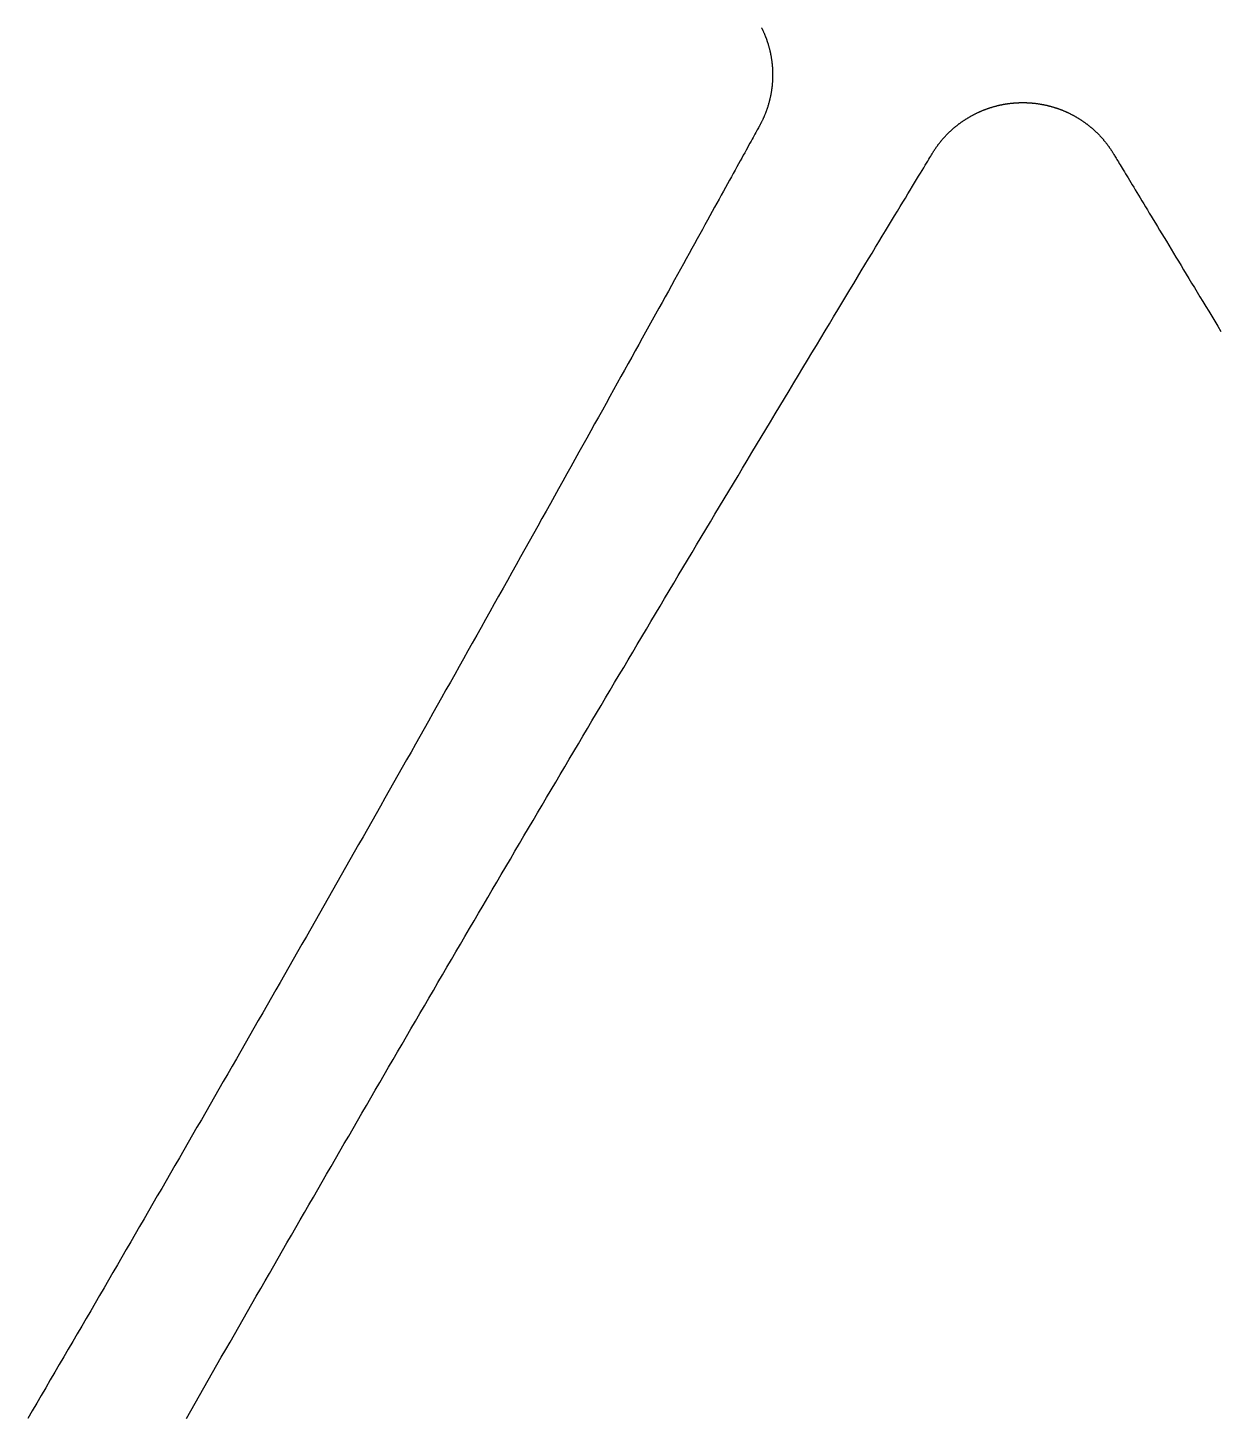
# Model space of a CAD drawing. Extents: x -3 to 136, y 0 to 121.
# Drawn here: x 39.33 to 52.1, y 14.88 to 29.76 of the extents above; entities that cross this region are included whole.
import ezdxf

# ---------------------------------------------------------------- set-up
doc = ezdxf.new("R2010")
doc.units = 0
doc.layers.get('0').update_dxf_attribs({"linetype": 'CONTINUOUS'})

msp = doc.modelspace()

# ---------------------------------------------------------------- linework, layer by layer
for points in [[(47.1977, 29.7601, 0), (47.2, 29.7554, 0), (47.2023, 29.7507, 0), (47.2046, 29.746, 0), (47.2068, 29.7413, 0), (47.2091, 29.7365, 0), (47.2113, 29.7318, 0), (47.2134, 29.7271, 0), (47.2156, 29.7223, 0), (47.2178, 29.7175, 0), (47.2199, 29.7128, 0), (47.222, 29.708, 0), (47.224, 29.7032, 0), (47.2261, 29.6984, 0), (47.2281, 29.6936, 0), (47.2301, 29.6887, 0), (47.2321, 29.6839, 0), (47.2341, 29.6791, 0), (47.236, 29.6742, 0), (47.238, 29.6693, 0), (47.2399, 29.6645, 0), (47.2417, 29.6596, 0), (47.2436, 29.6547, 0), (47.2454, 29.6498, 0), (47.2472, 29.6449, 0), (47.249, 29.64, 0), (47.2508, 29.635, 0), (47.2525, 29.6301, 0), (47.2542, 29.6252, 0), (47.2559, 29.6202, 0), (47.2576, 29.6152, 0), (47.2593, 29.6103, 0), (47.2609, 29.6053, 0), (47.2625, 29.6003, 0), (47.2641, 29.5953, 0), (47.2657, 29.5903, 0), (47.2672, 29.5853, 0), (47.2687, 29.5803, 0), (47.2702, 29.5753, 0), (47.2717, 29.5702, 0), (47.2731, 29.5652, 0), (47.2746, 29.5601, 0), (47.276, 29.5551, 0), (47.2773, 29.55, 0), (47.2787, 29.545, 0), (47.28, 29.5399, 0), (47.2813, 29.5348, 0), (47.2826, 29.5297, 0), (47.2839, 29.5246, 0), (47.2851, 29.5195, 0), (47.2863, 29.5144, 0), (47.2875, 29.5093, 0), (47.2887, 29.5042, 0), (47.2898, 29.4991, 0), (47.2909, 29.494, 0), (47.292, 29.4889, 0), (47.2931, 29.4838, 0), (47.2942, 29.4786, 0), (47.2952, 29.4735, 0), (47.2962, 29.4684, 0), (47.2972, 29.4632, 0), (47.2981, 29.4581, 0), (47.299, 29.4529, 0), (47.2999, 29.4478, 0), (47.3008, 29.4426, 0), (47.3017, 29.4375, 0), (47.3025, 29.4323, 0), (47.3033, 29.4271, 0), (47.3041, 29.422, 0), (47.3049, 29.4168, 0), (47.3056, 29.4116, 0), (47.3063, 29.4064, 0), (47.307, 29.4013, 0), (47.3077, 29.3961, 0), (47.3083, 29.3909, 0), (47.3089, 29.3857, 0), (47.3095, 29.3805, 0), (47.3101, 29.3753, 0), (47.3106, 29.3701, 0), (47.3112, 29.3649, 0), (47.3117, 29.3597, 0), (47.3121, 29.3545, 0), (47.3126, 29.3493, 0), (47.313, 29.3441, 0), (47.3134, 29.3389, 0), (47.3138, 29.3337, 0), (47.3142, 29.3285, 0), (47.3145, 29.3233, 0), (47.3148, 29.3181, 0), (47.3151, 29.3128, 0), (47.3153, 29.3076, 0), (47.3156, 29.3024, 0), (47.3158, 29.2972, 0), (47.316, 29.292, 0), (47.3161, 29.2867, 0), (47.3163, 29.2815, 0), (47.3164, 29.2763, 0), (47.3165, 29.2711, 0), (47.3165, 29.2658, 0), (47.3166, 29.2606, 0), (47.3166, 29.2554, 0), (47.3166, 29.2502, 0), (47.3166, 29.2449, 0), (47.3165, 29.2397, 0), (47.3164, 29.2345, 0), (47.3163, 29.2292, 0), (47.3162, 29.224, 0), (47.3161, 29.2188, 0), (47.3159, 29.2136, 0), (47.3157, 29.2083, 0), (47.3155, 29.2031, 0), (47.3152, 29.1979, 0), (47.3149, 29.1927, 0), (47.3147, 29.1874, 0), (47.3143, 29.1822, 0), (47.314, 29.177, 0), (47.3136, 29.1718, 0), (47.3132, 29.1665, 0), (47.3128, 29.1613, 0), (47.3124, 29.1561, 0), (47.3119, 29.1509, 0), (47.3114, 29.1456, 0), (47.3109, 29.1404, 0), (47.3104, 29.1352, 0), (47.3098, 29.13, 0), (47.3092, 29.1248, 0), (47.3086, 29.1196, 0), (47.308, 29.1144, 0), (47.3073, 29.1092, 0), (47.3066, 29.104, 0), (47.3059, 29.0988, 0), (47.3052, 29.0936, 0), (47.3045, 29.0884, 0), (47.3037, 29.0832, 0), (47.3029, 29.078, 0), (47.302, 29.0729, 0), (47.3012, 29.0677, 0), (47.3003, 29.0625, 0), (47.2994, 29.0574, 0), (47.2985, 29.0522, 0), (47.2976, 29.0471, 0), (47.2966, 29.0419, 0), (47.2956, 29.0368, 0), (47.2946, 29.0316, 0), (47.2936, 29.0265, 0), (47.2925, 29.0214, 0), (47.2914, 29.0163, 0), (47.2903, 29.0112, 0), (47.2892, 29.0061, 0), (47.288, 29.001, 0), (47.2868, 28.9959, 0), (47.2856, 28.9908, 0), (47.2844, 28.9857, 0), (47.2831, 28.9806, 0), (47.2819, 28.9756, 0), (47.2806, 28.9705, 0), (47.2793, 28.9654, 0), (47.2779, 28.9604, 0), (47.2765, 28.9554, 0), (47.2752, 28.9503, 0), (47.2737, 28.9453, 0), (47.2723, 28.9403, 0), (47.2708, 28.9352, 0), (47.2694, 28.9302, 0), (47.2679, 28.9252, 0), (47.2663, 28.9202, 0), (47.2648, 28.9153, 0), (47.2632, 28.9103, 0), (47.2616, 28.9053, 0), (47.26, 28.9003, 0), (47.2583, 28.8954, 0), (47.2567, 28.8904, 0), (47.255, 28.8855, 0), (47.2533, 28.8806, 0), (47.2515, 28.8756, 0), (47.2498, 28.8707, 0), (47.248, 28.8658, 0), (47.2462, 28.8609, 0), (47.2444, 28.856, 0), (47.2425, 28.8511, 0), (47.2406, 28.8462, 0), (47.2387, 28.8414, 0), (47.2368, 28.8365, 0), (47.2349, 28.8317, 0), (47.2329, 28.8268, 0), (47.2309, 28.822, 0), (47.2289, 28.8172, 0), (47.2269, 28.8123, 0), (47.2248, 28.8075, 0), (47.2228, 28.8027, 0), (47.2207, 28.7979, 0), (47.2186, 28.7932, 0), (47.2164, 28.7884, 0), (47.2142, 28.7836, 0), (47.2121, 28.7789, 0), (47.2098, 28.7741, 0), (47.2076, 28.7694, 0), (47.2054, 28.7647, 0), (47.2031, 28.76, 0), (47.2008, 28.7553, 0), (47.1985, 28.7506, 0), (47.1961, 28.7459, 0), (47.1937, 28.7412, 0), (47.1914, 28.7366, 0), (47.1889, 28.7319, 0), (47.1865, 28.7273, 0), (47.1841, 28.7226, 0), (47.1816, 28.718, 0), (47.1791, 28.7134, 0), (47.1766, 28.7088, 0), (47.174, 28.7042, 0)], [(49.0258, 28.4058, 0), (49.0286, 28.4103, 0), (49.0313, 28.4148, 0), (49.034, 28.4193, 0), (49.0368, 28.4237, 0), (49.0396, 28.4282, 0), (49.0424, 28.4326, 0), (49.0452, 28.437, 0), (49.048, 28.4414, 0), (49.0509, 28.4458, 0), (49.0538, 28.4502, 0), (49.0567, 28.4546, 0), (49.0596, 28.4589, 0), (49.0626, 28.4632, 0), (49.0655, 28.4676, 0), (49.0685, 28.4719, 0), (49.0715, 28.4761, 0), (49.0745, 28.4804, 0), (49.0776, 28.4847, 0), (49.0807, 28.4889, 0), (49.0837, 28.4932, 0), (49.0868, 28.4974, 0), (49.09, 28.5016, 0), (49.0931, 28.5058, 0), (49.0963, 28.51, 0), (49.0995, 28.5141, 0), (49.1027, 28.5183, 0), (49.1059, 28.5224, 0), (49.1091, 28.5265, 0), (49.1124, 28.5306, 0), (49.1157, 28.5347, 0), (49.1189, 28.5388, 0), (49.1223, 28.5428, 0), (49.1256, 28.5469, 0), (49.129, 28.5509, 0), (49.1323, 28.5549, 0), (49.1357, 28.5589, 0), (49.1391, 28.5629, 0), (49.1426, 28.5668, 0), (49.146, 28.5708, 0), (49.1495, 28.5747, 0), (49.1529, 28.5786, 0), (49.1564, 28.5825, 0), (49.16, 28.5864, 0), (49.1635, 28.5902, 0), (49.1671, 28.5941, 0), (49.1706, 28.5979, 0), (49.1742, 28.6017, 0), (49.1778, 28.6056, 0), (49.1815, 28.6093, 0), (49.1851, 28.6131, 0), (49.1888, 28.6169, 0), (49.1925, 28.6206, 0), (49.1962, 28.6243, 0), (49.1999, 28.628, 0), (49.2036, 28.6317, 0), (49.2074, 28.6354, 0), (49.2111, 28.639, 0), (49.2149, 28.6426, 0), (49.2187, 28.6463, 0), (49.2226, 28.6498, 0), (49.2264, 28.6534, 0), (49.2302, 28.657, 0), (49.2341, 28.6605, 0), (49.238, 28.664, 0), (49.2419, 28.6675, 0), (49.2458, 28.671, 0), (49.2497, 28.6745, 0), (49.2537, 28.6779, 0), (49.2576, 28.6814, 0), (49.2616, 28.6848, 0), (49.2656, 28.6882, 0), (49.2696, 28.6915, 0), (49.2736, 28.6949, 0), (49.2777, 28.6982, 0), (49.2817, 28.7016, 0), (49.2858, 28.7049, 0), (49.2899, 28.7081, 0), (49.294, 28.7114, 0), (49.2981, 28.7146, 0), (49.3022, 28.7179, 0), (49.3064, 28.7211, 0), (49.3105, 28.7242, 0), (49.3147, 28.7274, 0), (49.3189, 28.7305, 0), (49.3231, 28.7337, 0), (49.3273, 28.7368, 0), (49.3316, 28.7399, 0), (49.3358, 28.7429, 0), (49.3401, 28.746, 0), (49.3443, 28.749, 0), (49.3486, 28.752, 0), (49.3529, 28.755, 0), (49.3572, 28.758, 0), (49.3616, 28.7609, 0), (49.3659, 28.7638, 0), (49.3703, 28.7668, 0), (49.3746, 28.7696, 0), (49.379, 28.7725, 0), (49.3834, 28.7754, 0), (49.3878, 28.7782, 0), (49.3923, 28.781, 0), (49.3967, 28.7838, 0), (49.4012, 28.7866, 0), (49.4056, 28.7893, 0), (49.4101, 28.792, 0), (49.4146, 28.7947, 0), (49.4191, 28.7974, 0), (49.4236, 28.8001, 0), (49.4282, 28.8027, 0), (49.4327, 28.8054, 0), (49.4373, 28.808, 0), (49.4418, 28.8105, 0), (49.4464, 28.8131, 0), (49.451, 28.8156, 0), (49.4556, 28.8182, 0), (49.4602, 28.8207, 0), (49.4648, 28.8231, 0), (49.4694, 28.8256, 0), (49.4741, 28.828, 0), (49.4787, 28.8304, 0), (49.4834, 28.8328, 0), (49.4881, 28.8352, 0), (49.4928, 28.8375, 0), (49.4974, 28.8398, 0), (49.5021, 28.8421, 0), (49.5069, 28.8444, 0), (49.5116, 28.8467, 0), (49.5163, 28.8489, 0), (49.5211, 28.8511, 0), (49.5258, 28.8533, 0), (49.5306, 28.8555, 0), (49.5353, 28.8576, 0), (49.5401, 28.8597, 0), (49.5449, 28.8618, 0), (49.5497, 28.8639, 0), (49.5545, 28.8659, 0), (49.5593, 28.868, 0), (49.5641, 28.87, 0), (49.569, 28.872, 0), (49.5738, 28.8739, 0), (49.5787, 28.8759, 0), (49.5835, 28.8778, 0), (49.5884, 28.8797, 0), (49.5933, 28.8816, 0), (49.5982, 28.8834, 0), (49.6031, 28.8853, 0), (49.608, 28.8871, 0), (49.6129, 28.8889, 0), (49.6178, 28.8906, 0), (49.6227, 28.8924, 0), (49.6276, 28.8941, 0), (49.6326, 28.8958, 0), (49.6375, 28.8974, 0), (49.6425, 28.8991, 0), (49.6475, 28.9007, 0), (49.6524, 28.9023, 0), (49.6574, 28.9039, 0), (49.6624, 28.9055, 0), (49.6674, 28.907, 0), (49.6724, 28.9085, 0), (49.6774, 28.91, 0), (49.6824, 28.9115, 0), (49.6874, 28.9129, 0), (49.6925, 28.9143, 0), (49.6975, 28.9157, 0), (49.7025, 28.9171, 0), (49.7076, 28.9184, 0), (49.7126, 28.9198, 0), (49.7177, 28.9211, 0), (49.7228, 28.9224, 0), (49.7279, 28.9236, 0), (49.7329, 28.9249, 0), (49.738, 28.9261, 0), (49.7431, 28.9273, 0), (49.7482, 28.9284, 0), (49.7533, 28.9296, 0), (49.7584, 28.9307, 0), (49.7635, 28.9318, 0), (49.7687, 28.9329, 0), (49.7738, 28.9339, 0), (49.7789, 28.9349, 0), (49.7841, 28.9359, 0), (49.7892, 28.9369, 0), (49.7944, 28.9379, 0), (49.7995, 28.9388, 0), (49.8047, 28.9397, 0), (49.8098, 28.9406, 0), (49.815, 28.9414, 0), (49.8202, 28.9423, 0), (49.8254, 28.9431, 0), (49.8306, 28.9439, 0), (49.8357, 28.9447, 0), (49.8409, 28.9454, 0), (49.8461, 28.9461, 0), (49.8513, 28.9468, 0), (49.8565, 28.9475, 0), (49.8617, 28.9481, 0), (49.867, 28.9487, 0), (49.8722, 28.9493, 0), (49.8774, 28.9499, 0), (49.8826, 28.9505, 0), (49.8878, 28.951, 0), (49.893, 28.9515, 0), (49.8982, 28.952, 0), (49.9035, 28.9524, 0), (49.9087, 28.9529, 0), (49.9139, 28.9533, 0), (49.9191, 28.9536, 0), (49.9243, 28.954, 0), (49.9296, 28.9543, 0), (49.9348, 28.9546, 0), (49.94, 28.9549, 0), (49.9452, 28.9552, 0), (49.9505, 28.9554, 0), (49.9557, 28.9556, 0), (49.9609, 28.9558, 0), (49.9661, 28.956, 0), (49.9714, 28.9561, 0), (49.9766, 28.9563, 0), (49.9818, 28.9563, 0), (49.987, 28.9564, 0), (49.9923, 28.9565, 0), (49.9975, 28.9565, 0), (50.0027, 28.9565, 0), (50.008, 28.9565, 0), (50.0132, 28.9564, 0), (50.0184, 28.9563, 0), (50.0236, 28.9562, 0), (50.0289, 28.9561, 0), (50.0341, 28.956, 0), (50.0393, 28.9558, 0), (50.0445, 28.9556, 0), (50.0497, 28.9554, 0), (50.055, 28.9551, 0), (50.0602, 28.9549, 0), (50.0654, 28.9546, 0), (50.0706, 28.9543, 0), (50.0758, 28.9539, 0), (50.081, 28.9536, 0), (50.0862, 28.9532, 0), (50.0914, 28.9528, 0), (50.0967, 28.9523, 0), (50.1019, 28.9519, 0), (50.1071, 28.9514, 0), (50.1123, 28.9509, 0), (50.1175, 28.9504, 0), (50.1227, 28.9498, 0), (50.1279, 28.9492, 0), (50.133, 28.9486, 0), (50.1382, 28.948, 0), (50.1434, 28.9474, 0), (50.1486, 28.9467, 0), (50.1538, 28.946, 0), (50.159, 28.9453, 0), (50.1641, 28.9445, 0), (50.1693, 28.9438, 0), (50.1745, 28.943, 0), (50.1796, 28.9422, 0), (50.1848, 28.9413, 0), (50.19, 28.9404, 0), (50.1951, 28.9396, 0), (50.2003, 28.9387, 0), (50.2054, 28.9377, 0), (50.2106, 28.9368, 0), (50.2157, 28.9358, 0), (50.2208, 28.9348, 0), (50.226, 28.9337, 0), (50.2311, 28.9327, 0), (50.2362, 28.9316, 0), (50.2414, 28.9305, 0), (50.2465, 28.9294, 0), (50.2516, 28.9282, 0), (50.2567, 28.9271, 0), (50.2618, 28.9259, 0), (50.2669, 28.9247, 0), (50.272, 28.9234, 0), (50.2771, 28.9221, 0), (50.2822, 28.9209, 0), (50.2873, 28.9195, 0), (50.2923, 28.9182, 0), (50.2974, 28.9168, 0), (50.3025, 28.9155, 0), (50.3075, 28.9141, 0), (50.3126, 28.9126, 0), (50.3176, 28.9112, 0), (50.3226, 28.9097, 0), (50.3276, 28.9082, 0), (50.3327, 28.9067, 0), (50.3377, 28.9051, 0), (50.3427, 28.9036, 0), (50.3476, 28.902, 0), (50.3526, 28.9004, 0), (50.3576, 28.8987, 0), (50.3626, 28.8971, 0), (50.3675, 28.8954, 0), (50.3725, 28.8937, 0), (50.3774, 28.892, 0), (50.3823, 28.8902, 0), (50.3873, 28.8884, 0), (50.3922, 28.8867, 0), (50.3971, 28.8848, 0), (50.402, 28.883, 0), (50.4069, 28.8811, 0), (50.4117, 28.8793, 0), (50.4166, 28.8774, 0), (50.4215, 28.8754, 0), (50.4263, 28.8735, 0), (50.4312, 28.8715, 0), (50.436, 28.8695, 0), (50.4408, 28.8675, 0), (50.4456, 28.8655, 0), (50.4504, 28.8634, 0), (50.4552, 28.8613, 0), (50.46, 28.8592, 0), (50.4648, 28.8571, 0), (50.4695, 28.855, 0), (50.4743, 28.8528, 0), (50.479, 28.8506, 0), (50.4838, 28.8484, 0), (50.4885, 28.8461, 0), (50.4932, 28.8439, 0), (50.4979, 28.8416, 0), (50.5026, 28.8393, 0), (50.5073, 28.837, 0), (50.5119, 28.8347, 0), (50.5166, 28.8323, 0), (50.5213, 28.8299, 0), (50.5259, 28.8275, 0), (50.5305, 28.8251, 0), (50.5351, 28.8226, 0), (50.5397, 28.8202, 0), (50.5443, 28.8177, 0), (50.5489, 28.8152, 0), (50.5535, 28.8126, 0), (50.558, 28.8101, 0), (50.5626, 28.8075, 0), (50.5671, 28.8049, 0), (50.5716, 28.8023, 0), (50.5762, 28.7996, 0), (50.5807, 28.797, 0), (50.5851, 28.7943, 0), (50.5896, 28.7916, 0), (50.5941, 28.7889, 0), (50.5985, 28.7861, 0), (50.603, 28.7834, 0), (50.6074, 28.7806, 0), (50.6118, 28.7778, 0), (50.6162, 28.7749, 0), (50.6206, 28.7721, 0), (50.625, 28.7692, 0), (50.6294, 28.7663, 0), (50.6337, 28.7634, 0), (50.6381, 28.7605, 0), (50.6424, 28.7575, 0), (50.6467, 28.7546, 0), (50.651, 28.7516, 0), (50.6553, 28.7486, 0), (50.6596, 28.7455, 0), (50.6638, 28.7425, 0), (50.6681, 28.7394, 0), (50.6723, 28.7363, 0), (50.6765, 28.7332, 0), (50.6807, 28.7301, 0), (50.6849, 28.7269, 0), (50.6891, 28.7237, 0), (50.6933, 28.7206, 0), (50.6974, 28.7173, 0), (50.7016, 28.7141, 0), (50.7057, 28.7109, 0), (50.7098, 28.7076, 0), (50.7139, 28.7043, 0), (50.7179, 28.701, 0), (50.722, 28.6977, 0), (50.726, 28.6944, 0), (50.73, 28.691, 0), (50.734, 28.6876, 0), (50.738, 28.6842, 0), (50.742, 28.6808, 0), (50.7459, 28.6774, 0), (50.7499, 28.674, 0), (50.7538, 28.6705, 0), (50.7577, 28.667, 0), (50.7616, 28.6635, 0), (50.7655, 28.66, 0), (50.7693, 28.6565, 0), (50.7732, 28.6529, 0), (50.777, 28.6493, 0), (50.7808, 28.6458, 0), (50.7846, 28.6422, 0), (50.7883, 28.6385, 0), (50.7921, 28.6349, 0), (50.7958, 28.6312, 0), (50.7995, 28.6276, 0), (50.8032, 28.6239, 0), (50.8069, 28.6202, 0), (50.8106, 28.6165, 0), (50.8142, 28.6127, 0), (50.8179, 28.609, 0), (50.8215, 28.6052, 0), (50.8251, 28.6014, 0), (50.8287, 28.5976, 0), (50.8322, 28.5938, 0), (50.8358, 28.5899, 0), (50.8393, 28.5861, 0), (50.8428, 28.5822, 0), (50.8463, 28.5783, 0), (50.8498, 28.5744, 0), (50.8532, 28.5705, 0), (50.8567, 28.5666, 0), (50.8601, 28.5626, 0), (50.8635, 28.5587, 0), (50.8668, 28.5547, 0), (50.8702, 28.5507, 0), (50.8736, 28.5467, 0), (50.8769, 28.5426, 0), (50.8802, 28.5386, 0), (50.8835, 28.5345, 0), (50.8867, 28.5305, 0), (50.89, 28.5264, 0), (50.8932, 28.5223, 0), (50.8964, 28.5181, 0), (50.8996, 28.514, 0), (50.9028, 28.5099, 0), (50.906, 28.5057, 0), (50.9091, 28.5015, 0), (50.9122, 28.4973, 0), (50.9153, 28.4931, 0), (50.9184, 28.4889, 0), (50.9215, 28.4846, 0), (50.9245, 28.4804, 0), (50.9275, 28.4761, 0), (50.9305, 28.4718, 0), (50.9335, 28.4675, 0), (50.9365, 28.4632, 0), (50.9394, 28.4589, 0), (50.9423, 28.4545, 0), (50.9452, 28.4502, 0), (50.9481, 28.4458, 0), (50.951, 28.4414, 0), (50.9538, 28.437, 0), (50.9566, 28.4326, 0), (50.9594, 28.4282, 0), (50.9622, 28.4237, 0), (50.965, 28.4193, 0), (50.9677, 28.4148, 0), (50.9704, 28.4103, 0), (50.9732, 28.4058, 0)], [(47.174, 28.7042, 0), (47.1695, 28.696, 0), (47.1642, 28.6865, 0), (47.1581, 28.6756, 0), (47.1514, 28.6635, 0), (47.144, 28.65, 0), (47.1358, 28.6352, 0), (47.1269, 28.6191, 0), (47.1174, 28.6018, 0), (47.1071, 28.5832, 0), (47.0962, 28.5634, 0), (47.0846, 28.5423, 0), (47.0723, 28.52, 0), (47.0593, 28.4965, 0), (47.0457, 28.4718, 0), (47.0315, 28.4458, 0), (47.0165, 28.4187, 0), (47.001, 28.3905, 0), (46.9848, 28.361, 0), (46.9679, 28.3305, 0), (46.9505, 28.2987, 0), (46.9324, 28.2659, 0), (46.9137, 28.2319, 0), (46.8944, 28.1969, 0), (46.8745, 28.1607, 0), (46.854, 28.1235, 0), (46.8329, 28.0851, 0), (46.8112, 28.0458, 0), (46.789, 28.0054, 0), (46.7661, 27.9639, 0), (46.7427, 27.9214, 0), (46.7187, 27.8779, 0), (46.6942, 27.8334, 0), (46.6691, 27.7879, 0), (46.6435, 27.7414, 0), (46.6174, 27.6939, 0), (46.5907, 27.6455, 0), (46.5635, 27.5962, 0), (46.5357, 27.5459, 0), (46.5075, 27.4946, 0), (46.4787, 27.4425, 0), (46.4494, 27.3894, 0), (46.4197, 27.3355, 0), (46.3894, 27.2806, 0), (46.3587, 27.2249, 0), (46.3274, 27.1684, 0), (46.2957, 27.111, 0), (46.2636, 27.0527, 0), (46.2309, 26.9937, 0), (46.1978, 26.9338, 0), (46.1643, 26.8731, 0), (46.1303, 26.8116, 0), (46.0959, 26.7493, 0), (46.061, 26.6863, 0), (46.0257, 26.6225, 0), (45.99, 26.5579, 0), (45.9539, 26.4926, 0), (45.9174, 26.4266, 0), (45.8804, 26.3599, 0), (45.8431, 26.2925, 0), (45.8053, 26.2243, 0), (45.7672, 26.1555, 0), (45.7287, 26.0861, 0), (45.6898, 26.0159, 0), (45.6506, 25.9451, 0), (45.611, 25.8737, 0), (45.571, 25.8016, 0), (45.5307, 25.729, 0), (45.49, 25.6557, 0), (45.449, 25.5818, 0), (45.4076, 25.5074, 0), (45.3659, 25.4324, 0), (45.3239, 25.3568, 0), (45.2816, 25.2806, 0), (45.239, 25.204, 0), (45.1961, 25.1268, 0), (45.1528, 25.0491, 0), (45.1093, 24.9709, 0), (45.0655, 24.8921, 0), (45.0214, 24.813, 0), (44.977, 24.7333, 0), (44.9324, 24.6532, 0), (44.8874, 24.5726, 0), (44.8423, 24.4916, 0), (44.7968, 24.4102, 0), (44.7512, 24.3283, 0), (44.7053, 24.2461, 0), (44.6591, 24.1634, 0), (44.6127, 24.0804, 0), (44.5661, 23.997, 0), (44.5193, 23.9132, 0), (44.4723, 23.8291, 0), (44.4251, 23.7447, 0), (44.3778, 23.6603, 0), (44.3306, 23.576, 0), (44.2834, 23.4918, 0), (44.2363, 23.4076, 0), (44.1892, 23.3235, 0), (44.1421, 23.2395, 0), (44.095, 23.1555, 0), (44.0479, 23.0717, 0), (44.0009, 22.9879, 0), (43.9538, 22.9041, 0), (43.9068, 22.8205, 0), (43.8599, 22.7369, 0), (43.8129, 22.6533, 0), (43.7659, 22.5699, 0), (43.719, 22.4865, 0), (43.6721, 22.4031, 0), (43.6252, 22.3198, 0), (43.5783, 22.2366, 0), (43.5314, 22.1534, 0), (43.4846, 22.0703, 0), (43.4377, 21.9872, 0), (43.3909, 21.9042, 0), (43.344, 21.8213, 0), (43.2972, 21.7384, 0), (43.2504, 21.6555, 0), (43.2036, 21.5727, 0), (43.1568, 21.49, 0), (43.11, 21.4073, 0), (43.0633, 21.3246, 0), (43.0165, 21.242, 0), (42.9697, 21.1594, 0), (42.923, 21.0769, 0), (42.8762, 20.9944, 0), (42.8294, 20.9119, 0), (42.7827, 20.8295, 0), (42.7359, 20.7471, 0), (42.6892, 20.6648, 0), (42.6424, 20.5825, 0), (42.5957, 20.5002, 0), (42.5489, 20.418, 0), (42.5022, 20.3357, 0), (42.4554, 20.2536, 0), (42.4086, 20.1714, 0), (42.3619, 20.0893, 0), (42.3151, 20.0072, 0), (42.2683, 19.9251, 0), (42.2215, 19.843, 0), (42.1747, 19.761, 0), (42.1279, 19.679, 0), (42.0811, 19.597, 0), (42.0343, 19.515, 0), (41.9875, 19.4331, 0), (41.9407, 19.3511, 0), (41.8938, 19.2692, 0), (41.8469, 19.1873, 0), (41.8001, 19.1054, 0), (41.7532, 19.0235, 0), (41.7063, 18.9416, 0), (41.6594, 18.8598, 0), (41.6124, 18.7779, 0), (41.5655, 18.6961, 0), (41.5185, 18.6142, 0), (41.4715, 18.5324, 0), (41.4245, 18.4505, 0), (41.3775, 18.3687, 0), (41.3304, 18.2869, 0), (41.2834, 18.205, 0), (41.2363, 18.1232, 0), (41.1892, 18.0413, 0), (41.1421, 17.9595, 0), (41.0949, 17.8776, 0), (41.0477, 17.7958, 0), (41.0005, 17.7139, 0), (40.9533, 17.632, 0), (40.906, 17.5501, 0), (40.8587, 17.4682, 0), (40.8114, 17.3863, 0), (40.7641, 17.3044, 0), (40.7167, 17.2224, 0), (40.6693, 17.1405, 0), (40.6219, 17.0585, 0), (40.5744, 16.9765, 0), (40.5269, 16.8945, 0), (40.4794, 16.8124, 0), (40.4318, 16.7304, 0), (40.3842, 16.6483, 0), (40.3366, 16.5661, 0), (40.2889, 16.484, 0), (40.2412, 16.4018, 0), (40.1935, 16.3196, 0), (40.1457, 16.2374, 0), (40.0979, 16.1552, 0), (40.05, 16.0729, 0), (40.0021, 15.9905, 0), (39.9542, 15.9082, 0), (39.9062, 15.8258, 0), (39.8582, 15.7434, 0), (39.8101, 15.6609, 0), (39.762, 15.5784, 0), (39.7139, 15.4958, 0), (39.6657, 15.4132, 0), (39.6174, 15.3306, 0), (39.5691, 15.2479, 0), (39.5208, 15.1652, 0), (39.4724, 15.0824, 0), (39.424, 14.9996, 0), (39.3755, 14.9167, 0), (39.327, 14.8338, 0)], [(41.0287, 14.8354, 0), (41.0754, 14.9175, 0), (41.1222, 14.9996, 0), (41.169, 15.0816, 0), (41.2158, 15.1636, 0), (41.2626, 15.2456, 0), (41.3094, 15.3276, 0), (41.3563, 15.4095, 0), (41.4031, 15.4915, 0), (41.45, 15.5734, 0), (41.4968, 15.6553, 0), (41.5437, 15.7372, 0), (41.5906, 15.8191, 0), (41.6375, 15.901, 0), (41.6844, 15.9828, 0), (41.7313, 16.0647, 0), (41.7783, 16.1466, 0), (41.8253, 16.2284, 0), (41.8722, 16.3102, 0), (41.9192, 16.3921, 0), (41.9663, 16.4739, 0), (42.0133, 16.5558, 0), (42.0604, 16.6376, 0), (42.1075, 16.7194, 0), (42.1546, 16.8013, 0), (42.2017, 16.8831, 0), (42.2489, 16.965, 0), (42.296, 17.0469, 0), (42.3432, 17.1287, 0), (42.3905, 17.2106, 0), (42.4377, 17.2925, 0), (42.485, 17.3744, 0), (42.5323, 17.4563, 0), (42.5797, 17.5383, 0), (42.627, 17.6202, 0), (42.6744, 17.7022, 0), (42.7219, 17.7841, 0), (42.7693, 17.8661, 0), (42.8168, 17.9482, 0), (42.8644, 18.0302, 0), (42.9119, 18.1123, 0), (42.9595, 18.1944, 0), (43.0071, 18.2765, 0), (43.0548, 18.3586, 0), (43.1025, 18.4408, 0), (43.1503, 18.523, 0), (43.198, 18.6052, 0), (43.2459, 18.6875, 0), (43.2937, 18.7697, 0), (43.3416, 18.8521, 0), (43.3896, 18.9344, 0), (43.4375, 19.0168, 0), (43.4856, 19.0993, 0), (43.5336, 19.1817, 0), (43.5817, 19.2642, 0), (43.6299, 19.3468, 0), (43.6781, 19.4294, 0), (43.7263, 19.512, 0), (43.7746, 19.5947, 0), (43.823, 19.6774, 0), (43.8713, 19.7602, 0), (43.9198, 19.843, 0), (43.9683, 19.9259, 0), (44.0168, 20.0088, 0), (44.0654, 20.0918, 0), (44.114, 20.1748, 0), (44.1627, 20.2579, 0), (44.2114, 20.3411, 0), (44.2602, 20.4242, 0), (44.3089, 20.5073, 0), (44.3577, 20.5903, 0), (44.4064, 20.6732, 0), (44.4551, 20.7561, 0), (44.5037, 20.8389, 0), (44.5524, 20.9216, 0), (44.601, 21.0043, 0), (44.6496, 21.087, 0), (44.6983, 21.1695, 0), (44.7469, 21.2521, 0), (44.7955, 21.3346, 0), (44.8441, 21.417, 0), (44.8927, 21.4994, 0), (44.9412, 21.5818, 0), (44.9898, 21.6641, 0), (45.0384, 21.7464, 0), (45.087, 21.8286, 0), (45.1355, 21.9108, 0), (45.1841, 21.993, 0), (45.2327, 22.0752, 0), (45.2813, 22.1573, 0), (45.3299, 22.2394, 0), (45.3785, 22.3215, 0), (45.4271, 22.4036, 0), (45.4757, 22.4857, 0), (45.5243, 22.5677, 0), (45.573, 22.6497, 0), (45.6216, 22.7318, 0), (45.6703, 22.8138, 0), (45.719, 22.8958, 0), (45.7677, 22.9778, 0), (45.8164, 23.0598, 0), (45.8652, 23.1419, 0), (45.9139, 23.2239, 0), (45.9627, 23.3059, 0), (46.0115, 23.3879, 0), (46.0603, 23.47, 0), (46.1092, 23.5521, 0), (46.1581, 23.6341, 0), (46.207, 23.7162, 0), (46.256, 23.7984, 0), (46.3049, 23.8805, 0), (46.3539, 23.9627, 0), (46.403, 24.0449, 0), (46.4521, 24.1271, 0), (46.5012, 24.2093, 0), (46.5503, 24.2916, 0), (46.5995, 24.374, 0), (46.6488, 24.4563, 0), (46.698, 24.5388, 0), (46.7474, 24.6212, 0), (46.7967, 24.7037, 0), (46.8461, 24.7863, 0), (46.8956, 24.8689, 0), (46.9451, 24.9515, 0), (46.9946, 25.0342, 0), (47.0442, 25.117, 0), (47.0939, 25.1998, 0), (47.1436, 25.2827, 0), (47.1934, 25.3656, 0), (47.2432, 25.4487, 0), (47.293, 25.5317, 0), (47.343, 25.6149, 0), (47.393, 25.6981, 0), (47.443, 25.7814, 0), (47.4931, 25.8648, 0), (47.5431, 25.9479, 0), (47.5926, 26.0302, 0), (47.6416, 26.1117, 0), (47.6901, 26.1924, 0), (47.7382, 26.2722, 0), (47.7857, 26.3511, 0), (47.8326, 26.429, 0), (47.879, 26.506, 0), (47.9248, 26.582, 0), (47.97, 26.657, 0), (48.0145, 26.7309, 0), (48.0584, 26.8037, 0), (48.1016, 26.8753, 0), (48.1441, 26.9458, 0), (48.1859, 27.0151, 0), (48.227, 27.0831, 0), (48.2673, 27.1499, 0), (48.3068, 27.2154, 0), (48.3455, 27.2795, 0), (48.3834, 27.3423, 0), (48.4204, 27.4036, 0), (48.4566, 27.4635, 0), (48.4919, 27.522, 0), (48.5263, 27.5789, 0), (48.5598, 27.6343, 0), (48.5923, 27.6881, 0), (48.6239, 27.7403, 0), (48.6544, 27.7909, 0), (48.684, 27.8398, 0), (48.7125, 27.887, 0), (48.74, 27.9324, 0), (48.7664, 27.9761, 0), (48.7917, 28.0179, 0), (48.8159, 28.058, 0), (48.839, 28.0961, 0), (48.8609, 28.1323, 0), (48.8816, 28.1666, 0), (48.9011, 28.1989, 0), (48.9194, 28.2292, 0), (48.9365, 28.2575, 0), (48.9523, 28.2836, 0), (48.9668, 28.3077, 0), (48.98, 28.3296, 0), (48.9919, 28.3494, 0), (49.0025, 28.3669, 0), (49.0117, 28.3821, 0), (49.0195, 28.3951, 0), (49.0258, 28.4058, 0)], [(50.9732, 28.4058, 0), (50.9775, 28.3986, 0), (50.9825, 28.3903, 0), (50.988, 28.381, 0), (50.9942, 28.3707, 0), (51.001, 28.3594, 0), (51.0084, 28.3471, 0), (51.0164, 28.3339, 0), (51.025, 28.3196, 0), (51.0342, 28.3044, 0), (51.044, 28.2882, 0), (51.0544, 28.271, 0), (51.0653, 28.2529, 0), (51.0769, 28.2339, 0), (51.089, 28.2139, 0), (51.1016, 28.1929, 0), (51.1148, 28.1711, 0), (51.1286, 28.1483, 0), (51.143, 28.1246, 0), (51.1578, 28.1, 0), (51.1733, 28.0744, 0), (51.1893, 28.048, 0), (51.2058, 28.0207, 0), (51.2228, 27.9926, 0), (51.2404, 27.9635, 0), (51.2585, 27.9336, 0), (51.2771, 27.9028, 0), (51.2963, 27.8711, 0), (51.3159, 27.8386, 0), (51.3361, 27.8053, 0), (51.3568, 27.7711, 0), (51.3779, 27.7361, 0), (51.3996, 27.7003, 0), (51.4218, 27.6636, 0), (51.4444, 27.6262, 0), (51.4675, 27.5879, 0), (51.4911, 27.5488, 0), (51.5152, 27.509, 0), (51.5398, 27.4683, 0), (51.5648, 27.4269, 0), (51.5903, 27.3847, 0), (51.6162, 27.3418, 0), (51.6427, 27.298, 0), (51.6695, 27.2536, 0), (51.6968, 27.2083, 0), (51.7245, 27.1624, 0), (51.7527, 27.1157, 0), (51.7813, 27.0683, 0), (51.8104, 27.0201, 0), (51.8399, 26.9713, 0), (51.8697, 26.9217, 0), (51.9001, 26.8715, 0), (51.9308, 26.8205, 0), (51.9619, 26.7689, 0), (51.9934, 26.7165, 0), (52.0254, 26.6635, 0), (52.0577, 26.6099, 0), (52.0904, 26.5555, 0), (52.1235, 26.5005, 0)]]:
    msp.add_polyline3d(points)

doc.saveas('drawing.dxf')
